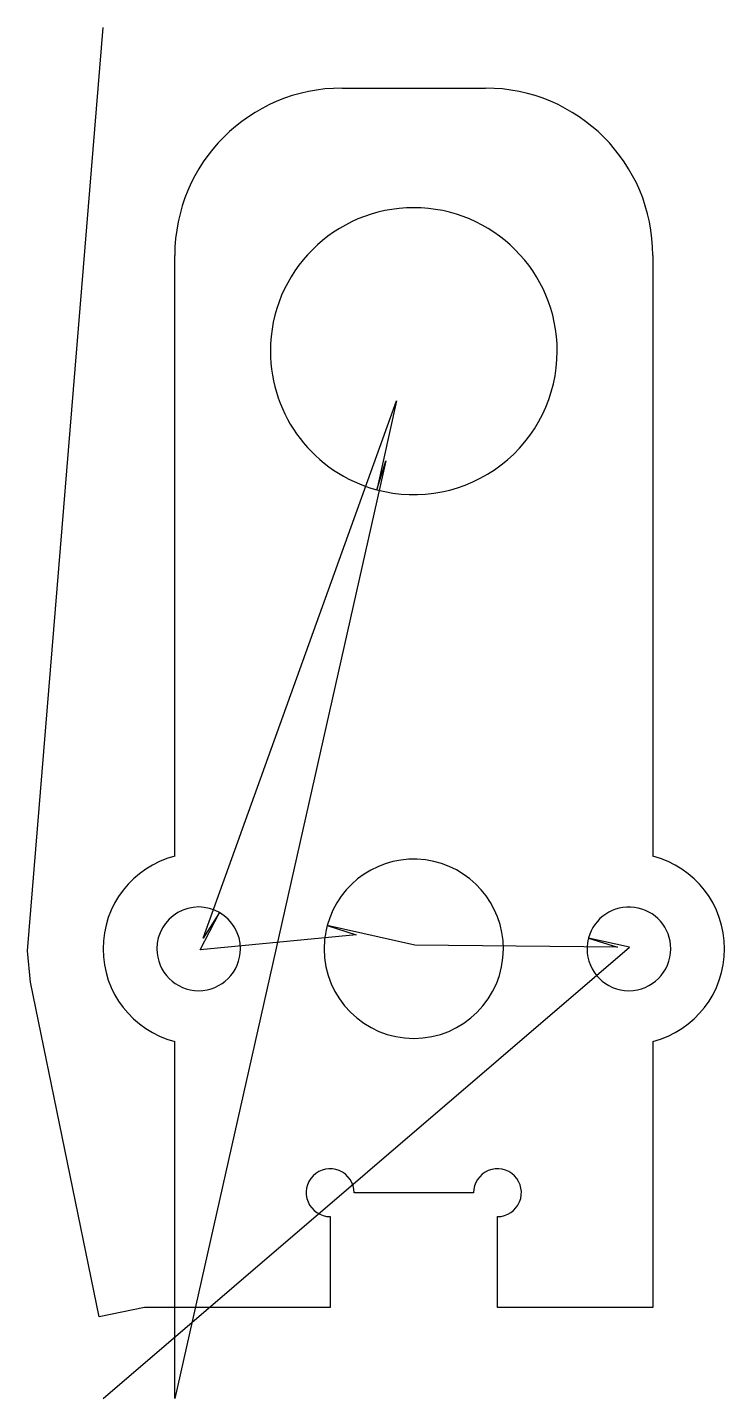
# Model space of a CAD drawing. Header units: inches. Extents: x 0.88 to 2.02, y 0.85 to 3.11.
import ezdxf

# ---------------------------------------------------------------- set-up
doc = ezdxf.new("R2010")
doc.units = ezdxf.units.IN
doc.layers.get('0').update_dxf_attribs({"linetype": 'CONTINUOUS'})
doc.layers.add('1', color=7, linetype='CONTINUOUS')
doc.layers.add('9', color=7, linetype='CONTINUOUS')

msp = doc.modelspace()

# ---------------------------------------------------------------- linework, layer by layer
at = {"color": 0, "linetype": 'CONTINUOUS'}
for p, q in [((0.8755, 1.5871), (1.0001, 3.1079)), ((1.1651, 1.608), (1.4831, 2.4931)), ((1.4657, 2.3943), (1.1181, 0.85)), ((1.4169, 1.6137), (1.1601, 1.5891)), ((0.8803, 1.5359), (0.8755, 1.5871)), ((1.0001, 0.85), (1.8669, 1.5935)), ((1.8473, 1.5933), (1.5133, 1.5968)), ((0.9936, 0.9847), (0.8803, 1.5359)), ((1.0681, 1), (0.9936, 0.9847))]:
    msp.add_line(p, q, dxfattribs=at)
at = {"layer": '1', "color": 1, "linetype": 'CONTINUOUS'}
for p, q in [((1.3937, 3.0079), (1.6299, 3.0079)), ((1.1181, 1.743), (1.1181, 2.7323)), ((1.9055, 2.7323), (1.9055, 1.743)), ((1.1181, 1), (1.1181, 1.4381)), ((1.9055, 1.4381), (1.9055, 1)), ((1.6102, 1.189), (1.4134, 1.189)), ((1.374, 1.1496), (1.374, 1)), ((1.6496, 1), (1.6496, 1.1496)), ((1.374, 1), (1.1181, 1)), ((1.9055, 1), (1.6496, 1))]:
    msp.add_line(p, q, dxfattribs=at)
for centre, radius, start, end in [((1.3937, 2.7323), 0.2756, 90, 180), ((1.6299, 2.7323), 0.2756, 360, 90), ((1.5118, 2.5748), 0.2362, 360, 180), ((1.5118, 2.5748), 0.2362, 180, 255), ((1.5118, 2.5748), 0.2362, 255, 0), ((1.1575, 1.5906), 0.1575, 104.4775, 255.5225), ((1.8661, 1.5906), 0.1575, 284.4775, 75.5225), ((1.5118, 1.5906), 0.1476, 360, 165), ((1.1575, 1.5906), 0.0689, 60, 180), ((1.1575, 1.5906), 0.0689, 360, 60), ((1.8661, 1.5906), 0.0689, 360, 165), ((1.5118, 1.5906), 0.1476, 165, 180), ((1.8661, 1.5906), 0.0689, 165, 180), ((1.1575, 1.5906), 0.0689, 180, 360), ((1.5118, 1.5906), 0.1476, 180, 360), ((1.8661, 1.5906), 0.0689, 180, 360), ((1.374, 1.189), 0.0394, 360, 135), ((1.6496, 1.189), 0.0394, 45, 180), ((1.374, 1.189), 0.0394, 135, 270), ((1.6496, 1.189), 0.0394, 270, 45)]:
    msp.add_arc(centre, radius, start, end, dxfattribs=at)
at = {"layer": '9', "color": 9, "linetype": 'CONTINUOUS'}
for p, q in [((1.4831, 2.4931), (1.4507, 2.3466)), ((1.4507, 2.3466), (1.4657, 2.3943)), ((1.1601, 1.5891), (1.1919, 1.6502)), ((1.1919, 1.6502), (1.1651, 1.608)), ((1.5133, 1.5968), (1.3692, 1.6288)), ((1.3692, 1.6288), (1.4169, 1.6137)), ((1.8669, 1.5935), (1.7996, 1.6084)), ((1.7996, 1.6084), (1.8473, 1.5933)), ((1.1181, 1), (1.0681, 1)), ((1.1181, 0.85), (1.1181, 1))]:
    msp.add_line(p, q, dxfattribs=at)

doc.saveas('drawing.dxf')
